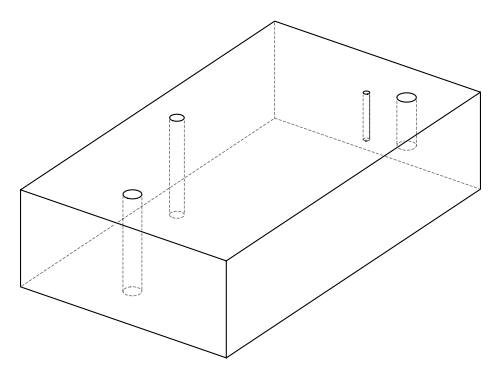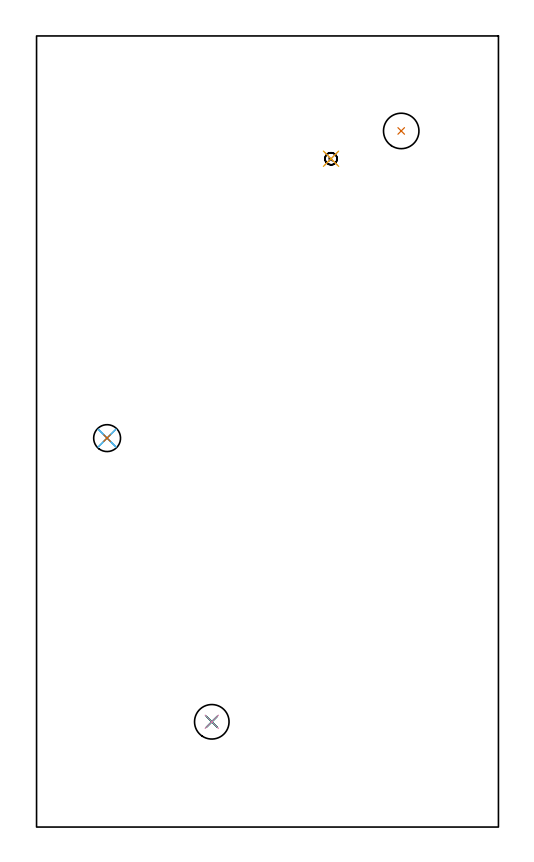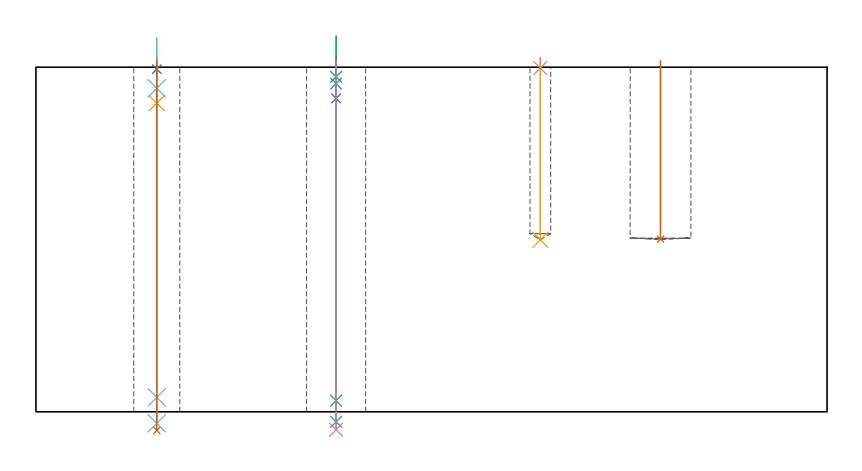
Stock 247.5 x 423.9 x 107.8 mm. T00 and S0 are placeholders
(PLAN: 11 operations, 8 tool changes, 2.7 min)
(1 INDEXABLE_INSERT_DRILL_BLIND_HOLE_FROM_SOLID | STEP1POCKET | NXT0302_009 | 0.22 min | 15165 mm3)
(2 SPOT_DRILL | STEP1HOLE | NXT0321_9005460120000 | 0.03 min | 2 mm3)
(3 SPOT_DRILL_1 | STEP1HOLE_1 | NXT0321_9005460120000 | 0.05 min | 184 mm3)
(4 SPOT_DRILL_2 | STEP1POCKET_1 | NXT0321_9005460120000 | 0.03 min | 1 mm3)
(5 DRILL_BLIND_HOLE_INTO_CENTER | STEP1HOLE | NXT0301_046 | 0.05 min | 450 mm3)
(6 GUN_DRILL_THROUGH_HOLE | STEP1HOLE | UGT0307_006 | 0.58 min | 6361 mm3)
(7 DRILL_TO_ENLARGE_THROUGH_HOLE | STEP1HOLE | UGT0301_276 | 0.46 min | 10697 mm3)
(8 DRILL_BLIND_HOLE_INTO_CENTER_1 | STEP1HOLE_1 | UGT0301_460 | 0.05 min | 203 mm3)
(9 GUN_DRILL_THROUGH_HOLE_1 | STEP1HOLE_1 | UGT0307_003 | 0.57 min | 3818 mm3)
(10 SPADE_DRILL_TO_ENLARGE_THROUGH_HOLE | STEP1HOLE_1 | UGT0306_009 | 0.46 min | 24722 mm3)
(11 DRILL_BLIND_HOLE_INTO_CENTER_2 | STEP1POCKET_1 | UGT0301_460 | 0.23 min | 1728 mm3)
(TOOL NXT0302_009 | Index. Insert Drill 19mm [880-D1900L25-05] | D19 PA176 FL95 Z2)
(TOOL NXT0321_9005460120000 | NC Spot Drill, 142deg, 12mm, Carbide, Uncoated | D12 PA142 FL30 Z2)
(TOOL NXT0301_046 | Carbide Drill 7.5mm [860.1-0750-038A1-MM 2214] | D7.5 PA140 FL53 Z2)
(TOOL UGT0307_006 | Gun Drill 9 mm | D9 PA130 FL24 Z1)
(TOOL UGT0301_276 | Twist Drill 14.4 mm | D14.4 PA118 FL114 Z2)
(TOOL UGT0301_460 | Carbide Drill 6.5 mm | D6.5 PA118 FL63 Z2)
(TOOL UGT0307_003 | Gun Drill 7 mm | D7 PA130 FL24 Z1)
(TOOL UGT0306_009 | Spade Drill 18.5mm | D18.5 PA132 FL10 Z2)
(OP 1 INDEXABLE_INSERT_DRILL_BLIND_HOLE_FROM_SOLID)
G17 G21 G94 G90
T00 M6
G54
G17 G0 G90 X195.4 Y373. S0 M3
G43 Z117.8 H1
G94 G81 G98 Z54. F250. R109.8
G80
M5
M2
(OP 2 SPOT_DRILL)
G17 G21 G94 G90
T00 M6
G54
G17 G0 G90 X37.8 Y208.4 S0 M3
G43 Z117.8 H0
G94 G81 G98 Z107.18 F250. R110.8
G80
M5
M2
(OP 3 SPOT_DRILL_1)
G17 G21 G94 G90
T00 M6
G54
G17 G0 G90 X93.9 Y56.4 S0 M3
G43 Z117.8 H0
G94 G81 G98 Z104.8 F250. R110.8
G80
M5
M2
(OP 4 SPOT_DRILL_2)
G17 G21 G94 G90
T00 M6
G54
G17 G0 G90 X157.8 Y358.1 S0 M3
G43 Z117.8 H0
G94 G81 G98 Z107.52 F250. R110.8
G80
M5
M2
(OP 5 DRILL_BLIND_HOLE_INTO_CENTER)
G17 G21 G94 G90
T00 M6
G54
G17 G0 G90 X37.8 Y208.4 S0 M3
G43 Z117.8 H1
G94 G81 G98 Z96.55 F250. R109.8
G80
M5
M2
(OP 6 GUN_DRILL_THROUGH_HOLE)
G17 G21 G94 G90
T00 M6
G54
G17 G0 G90 X37.8 Y208.4 M8
G43 Z117.8 H0
Z116.98
S716 M3
G94 G1 Z101.202 F125. M26
G4 X.084
Z4.5 F250.
G4 X.084
Z-3.598 F125.
G4 X.084
M5
M9
G0 Z116.98
Z117.8
M2
(OP 7 DRILL_TO_ENLARGE_THROUGH_HOLE)
G17 G21 G94 G90
T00 M6
G54
G17 G0 G90 X37.8 Y208.4 S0 M3
G43 Z117.8 H0
G94 G73 G98 Z-5.826 F250. Q14.203 R109.8
G80
M5
M2
(OP 8 DRILL_BLIND_HOLE_INTO_CENTER_1)
G17 G21 G94 G90
T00 M6
G54
G17 G0 G90 X93.9 Y56.4 S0 M3
G43 Z117.8 H0
G94 G81 G98 Z98.05 F250. R109.8
G80
M5
M2
(OP 9 GUN_DRILL_THROUGH_HOLE_1)
G17 G21 G94 G90
T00 M6
G54
G17 G0 G90 X93.9 Y56.4 M8
G43 Z117.8 H0
Z117.565
S716 M3
G94 G1 Z102.668 F125. M26
G4 X.084
Z3.5 F250.
G4 X.084
Z-3.132 F125.
G4 X.084
M5
M9
G0 Z117.565
Z117.8
M2
(OP 10 SPADE_DRILL_TO_ENLARGE_THROUGH_HOLE)
G17 G21 G94 G90
T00 M6
G54
G17 G0 G90 X93.9 Y56.4 S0 M3
G43 Z117.8 H0
G94 G73 G98 Z-5.618 F250. Q16.203 R109.8
G80
M5
M2
(OP 11 DRILL_BLIND_HOLE_INTO_CENTER_2)
G17 G21 G94 G90
T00 M6
G54
G17 G0 G90 X157.8 Y358.1 S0 M3
G43 Z117.8 H0
G94 G81 G98 Z53.8 F250. R109.8
G80
M5
M2
